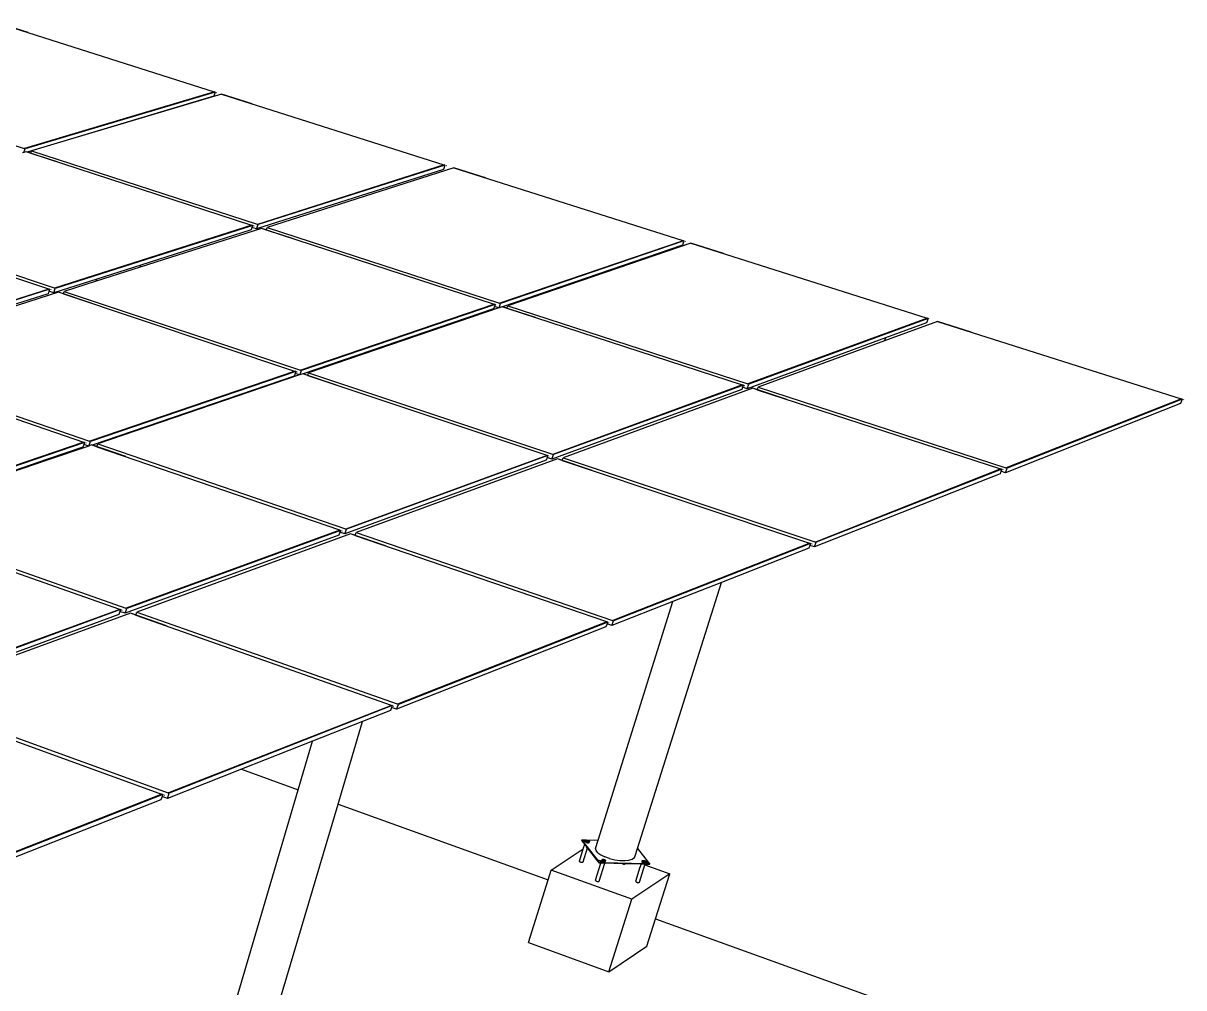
# Model space of a CAD drawing. Header units: inches. Extents: x -1381 to 1917, y -1058 to 799.
# Drawn here: x 1531.6 to 1916.7, y 243.8 to 563.9 of the extents above; entities that cross this region are included whole.
import ezdxf

# ---------------------------------------------------------------- set-up
doc = ezdxf.new("R2010")
doc.units = ezdxf.units.IN
doc.header["$MEASUREMENT"] = 0

msp = doc.modelspace()

# ---------------------------------------------------------------- linework, layer by layer
for p, q in [((1523.31, 563.88), (1594.94, 541.13)), ((1533.19, 560.74), (1523.31, 563.88)), ((1459.28, 545.93), (1531.86, 522.32)), ((1595.04, 541.1), (1531.97, 522.29)), ((1595.27, 541.03), (1532.19, 522.22)), ((1594.79, 539.62), (1532.89, 521.13)), ((1597.44, 540.34), (1534.39, 521.5)), ((1595.27, 541.03), (1594.79, 539.62)), ((1594.96, 541.12), (1595.04, 541.1)), ((1595.04, 541.1), (1595.21, 541.04)), ((1595.21, 541.04), (1595.27, 541.03)), ((1595.27, 541.03), (1595.37, 540.99)), ((1595.62, 540.92), (1595.7, 540.89)), ((1597.44, 540.34), (1671.2, 516.91)), ((1607.6, 537.11), (1597.44, 540.34)), ((1531.79, 521), (1531.4, 520.88)), ((1531.79, 521), (1532.19, 522.22)), ((1532.57, 521.23), (1531.79, 521)), ((1531.97, 522.29), (1531.86, 522.32)), ((1532.19, 522.22), (1531.97, 522.29)), ((1532.89, 521.13), (1532.57, 521.23)), ((1542.88, 517.88), (1532.57, 521.23)), ((1534.13, 520.72), (1532.89, 521.13)), ((1534.13, 520.72), (1534.39, 521.5)), ((1534.13, 520.72), (1607.39, 496.88)), ((1534.39, 521.5), (1609.2, 497.17)), ((1671.31, 516.88), (1609.31, 497.13)), ((1671.54, 516.81), (1609.54, 497.06)), ((1671.54, 516.81), (1671.04, 515.39)), ((1671.23, 516.91), (1671.31, 516.88)), ((1671.31, 516.88), (1671.49, 516.82)), ((1671.49, 516.82), (1671.54, 516.81)), ((1671.54, 516.81), (1671.65, 516.77)), ((1671.91, 516.69), (1671.99, 516.66)), ((1671.04, 515.39), (1609.05, 495.6)), ((1674.45, 515.88), (1612.49, 496.1)), ((1674.45, 515.88), (1750.48, 491.74)), ((1684.93, 512.56), (1674.45, 515.88)), ((1466.02, 501.35), (1541.89, 476.03)), ((1465.75, 500.52), (1539.99, 475.73)), ((1607.5, 496.85), (1542, 475.99)), ((1607.73, 496.77), (1542.23, 475.91)), ((1607.41, 496.87), (1607.5, 496.85)), ((1607.5, 496.85), (1607.68, 496.79)), ((1607.73, 496.77), (1607.5, 496.1)), ((1607.68, 496.79), (1607.73, 496.77)), ((1607.73, 496.77), (1607.84, 496.74)), ((1609.05, 495.6), (1609.54, 497.06)), ((1609.31, 497.13), (1609.2, 497.17)), ((1609.54, 497.06), (1609.31, 497.13)), ((1610.68, 495.81), (1570.45, 482.97)), ((1607.23, 495.32), (1570.63, 483.64)), ((1607.5, 496.1), (1607.23, 495.32)), ((1609.05, 495.6), (1607.5, 496.1)), ((1608.1, 496.65), (1608.19, 496.62)), ((1612.22, 495.31), (1610.68, 495.81)), ((1621.31, 492.35), (1610.68, 495.81)), ((1612.22, 495.31), (1612.49, 496.1)), ((1612.22, 495.31), (1687.86, 470.7)), ((1612.49, 496.1), (1689.66, 471)), ((1750.59, 491.71), (1689.77, 470.96)), ((1750.83, 491.63), (1690.01, 470.88)), ((1750.31, 490.19), (1690.62, 469.8)), ((1753.13, 490.9), (1692.35, 470.12)), ((1750.83, 491.63), (1750.31, 490.19)), ((1750.51, 491.73), (1750.59, 491.71)), ((1750.59, 491.71), (1750.83, 491.63)), ((1750.83, 491.63), (1750.94, 491.6)), ((1751.21, 491.51), (1751.29, 491.48)), ((1753.13, 490.9), (1831.51, 466.01)), ((1763.93, 487.47), (1753.13, 490.9)), ((1570.45, 482.97), (1555.85, 478.31)), ((1570.63, 483.64), (1556.03, 478.98)), ((1570.45, 482.97), (1570.63, 483.64)), ((1556.03, 478.98), (1541.74, 474.42)), ((1555.85, 478.31), (1545.23, 474.91)), ((1555.85, 478.31), (1556.03, 478.98)), ((1539.84, 474.12), (1470.54, 452.02)), ((1540.1, 475.69), (1470.8, 453.63)), ((1540.34, 475.61), (1471.04, 453.55)), ((1543.33, 474.61), (1474.07, 452.51)), ((1540.12, 474.96), (1539.84, 474.12)), ((1540.01, 475.72), (1540.1, 475.69)), ((1540.1, 475.69), (1540.28, 475.63)), ((1540.34, 475.61), (1540.12, 474.96)), ((1541.74, 474.42), (1540.12, 474.96)), ((1540.28, 475.63), (1540.34, 475.61)), ((1540.34, 475.61), (1540.45, 475.57)), ((1540.71, 475.49), (1540.8, 475.46)), ((1541.74, 474.42), (1542.23, 475.91)), ((1542, 475.99), (1541.89, 476.03)), ((1542.23, 475.91), (1542, 475.99)), ((1544.94, 474.07), (1543.33, 474.61)), ((1554.12, 471.01), (1543.33, 474.61)), ((1544.94, 474.07), (1545.23, 474.91)), ((1544.94, 474.07), (1621.66, 448.45)), ((1545.23, 474.91), (1623.55, 448.77)), ((1687.97, 470.66), (1623.66, 448.73)), ((1688.21, 470.58), (1623.91, 448.65)), ((1687.97, 469.91), (1687.69, 469.11)), ((1687.88, 470.69), (1687.97, 470.66)), ((1687.97, 470.66), (1688.16, 470.6)), ((1688.21, 470.58), (1687.97, 469.91)), ((1689.42, 469.43), (1687.97, 469.91)), ((1688.16, 470.6), (1688.21, 470.58)), ((1688.21, 470.58), (1688.33, 470.54)), ((1688.59, 470.46), (1688.68, 470.43)), ((1689.51, 469.46), (1690.01, 470.88)), ((1690.55, 469.82), (1689.51, 469.46)), ((1689.77, 470.96), (1689.66, 471)), ((1690.01, 470.88), (1689.77, 470.96)), ((1690.62, 469.8), (1690.55, 469.82)), ((1701.52, 466.25), (1690.55, 469.82)), ((1692.07, 469.33), (1692.35, 470.12)), ((1692.35, 470.12), (1771.97, 444.23)), ((1687.69, 469.11), (1624.47, 447.51)), ((1689.42, 469.43), (1626.28, 447.86)), ((1689.51, 469.46), (1689.42, 469.43)), ((1692.07, 469.33), (1690.62, 469.8)), ((1692.07, 469.33), (1770.18, 443.91)), ((1831.62, 465.97), (1772.08, 444.19)), ((1831.54, 466), (1831.62, 465.97)), ((1831.62, 465.97), (1831.87, 465.9)), ((1831.87, 465.9), (1772.33, 444.11)), ((1834.96, 464.92), (1817.37, 458.46)), ((1831.32, 464.44), (1817.68, 459.44)), ((1831.87, 465.9), (1831.32, 464.44)), ((1831.87, 465.9), (1831.99, 465.86)), ((1832.26, 465.77), (1832.35, 465.75)), ((1834.96, 464.92), (1915.81, 439.24)), ((1846.1, 461.38), (1834.96, 464.92)), ((1817.68, 459.44), (1771.78, 442.62)), ((1817.37, 458.46), (1775.47, 443.09)), ((1817.68, 459.44), (1817.37, 458.46)), ((1473.78, 451.6), (1551.58, 424.9)), ((1474.07, 452.51), (1553.56, 425.24)), ((1621.78, 448.41), (1553.68, 425.2)), ((1622.02, 448.33), (1553.92, 425.12)), ((1621.5, 446.82), (1554.43, 423.92)), ((1623.31, 447.17), (1556.34, 424.29)), ((1621.79, 447.67), (1621.5, 446.82)), ((1621.69, 448.44), (1621.78, 448.41)), ((1621.78, 448.41), (1621.96, 448.35)), ((1622.02, 448.33), (1621.79, 447.67)), ((1623.31, 447.17), (1621.79, 447.67)), ((1621.96, 448.35), (1622.02, 448.33)), ((1622.02, 448.33), (1622.14, 448.29)), ((1622.41, 448.2), (1622.5, 448.17)), ((1623.4, 447.2), (1623.31, 447.17)), ((1623.4, 447.2), (1623.91, 448.65)), ((1624.4, 447.54), (1623.4, 447.2)), ((1623.66, 448.73), (1623.55, 448.77)), ((1623.91, 448.65), (1623.66, 448.73)), ((1624.47, 447.51), (1624.4, 447.54)), ((1635.53, 443.82), (1624.4, 447.54)), ((1625.99, 447.01), (1624.47, 447.51)), ((1625.99, 447.01), (1626.28, 447.86)), ((1625.99, 447.01), (1705.29, 420.52)), ((1626.28, 447.86), (1707.16, 420.86)), ((1770.29, 443.87), (1707.28, 420.82)), ((1770.54, 443.79), (1707.53, 420.74)), ((1770.29, 443.11), (1769.99, 442.3)), ((1770.2, 443.9), (1770.29, 443.87)), ((1770.29, 443.87), (1770.48, 443.81)), ((1770.54, 443.79), (1770.29, 443.11)), ((1771.78, 442.62), (1770.29, 443.11)), ((1770.48, 443.81), (1770.54, 443.79)), ((1770.54, 443.79), (1770.66, 443.75)), ((1770.94, 443.66), (1771.03, 443.63)), ((1771.78, 442.62), (1772.33, 444.11)), ((1772.08, 444.19), (1771.97, 444.23)), ((1772.33, 444.11), (1772.08, 444.19)), ((1775.17, 442.28), (1775.47, 443.09)), ((1775.47, 443.09), (1857.67, 416.35)), ((1769.99, 442.3), (1706.98, 419.21)), ((1773.68, 442.77), (1710.72, 419.67)), ((1775.17, 442.28), (1773.68, 442.77)), ((1785, 439.08), (1773.68, 442.77)), ((1775.17, 442.28), (1855.9, 416.01)), ((1915.93, 439.2), (1857.79, 416.31)), ((1916.18, 439.12), (1858.05, 416.23)), ((1916.18, 439.12), (1915.61, 437.65)), ((1915.84, 439.23), (1915.93, 439.2)), ((1915.93, 439.2), (1916.18, 439.12)), ((1916.18, 439.12), (1916.3, 439.09)), ((1916.59, 439), (1916.68, 438.97)), ((1915.61, 437.65), (1857.47, 414.72)), ((1551.7, 424.86), (1479.45, 400.25)), ((1551.94, 424.77), (1479.71, 400.16)), ((1553.33, 423.59), (1539.59, 418.9)), ((1551.73, 424.14), (1551.42, 423.22)), ((1551.61, 424.89), (1551.7, 424.86)), ((1551.7, 424.86), (1551.89, 424.79)), ((1551.94, 424.77), (1551.73, 424.14)), ((1553.33, 423.59), (1551.73, 424.14)), ((1551.89, 424.79), (1551.94, 424.77)), ((1551.94, 424.77), (1552.06, 424.73)), ((1552.34, 424.64), (1552.43, 424.61)), ((1553.42, 423.62), (1553.33, 423.59)), ((1553.42, 423.62), (1553.92, 425.12)), ((1554.36, 423.94), (1553.42, 423.62)), ((1553.68, 425.2), (1553.56, 425.24)), ((1553.92, 425.12), (1553.68, 425.2)), ((1565.66, 420.06), (1554.36, 423.95)), ((1554.43, 423.92), (1554.36, 423.94)), ((1556.02, 423.37), (1554.43, 423.92)), ((1556.02, 423.37), (1556.34, 424.29)), ((1556.34, 424.29), (1638.49, 396.11)), ((1551.42, 423.22), (1539.68, 419.22)), ((1556.02, 423.37), (1636.52, 395.74)), ((1705.41, 420.48), (1638.61, 396.06)), ((1705.66, 420.4), (1638.87, 395.98)), ((1705.31, 420.51), (1705.41, 420.48)), ((1705.41, 420.48), (1705.6, 420.42)), ((1705.66, 420.4), (1705.42, 419.73)), ((1705.6, 420.42), (1705.66, 420.4)), ((1705.66, 420.4), (1705.78, 420.36)), ((1706.06, 420.26), (1706.15, 420.23)), ((1706.98, 419.21), (1707.53, 420.74)), ((1707.28, 420.82), (1707.16, 420.86)), ((1707.53, 420.74), (1707.28, 420.82)), ((1539.68, 419.22), (1480.15, 398.9)), ((1539.59, 418.9), (1482.15, 399.29)), ((1539.59, 418.9), (1539.68, 419.22)), ((1705.11, 418.87), (1638.32, 394.41)), ((1708.85, 419.33), (1642.11, 394.86)), ((1705.42, 419.73), (1705.11, 418.87)), ((1706.98, 419.21), (1705.42, 419.73)), ((1710.41, 418.81), (1708.85, 419.33)), ((1720.36, 415.49), (1708.85, 419.33)), ((1710.41, 418.81), (1710.72, 419.67)), ((1710.41, 418.81), (1792.45, 391.41)), ((1710.72, 419.67), (1794.31, 391.78)), ((1856.02, 415.97), (1794.43, 391.73)), ((1855.92, 416), (1856.02, 415.97)), ((1856.02, 415.97), (1856.21, 415.91)), ((1856.21, 415.91), (1856.27, 415.89)), ((1857.47, 414.72), (1858.05, 416.23)), ((1857.79, 416.31), (1857.67, 416.35)), ((1858.05, 416.23), (1857.79, 416.31)), ((1855.7, 414.38), (1794.11, 390.1)), ((1856.27, 415.89), (1794.69, 391.65)), ((1856.01, 415.2), (1855.7, 414.38)), ((1856.27, 415.89), (1856.01, 415.2)), ((1857.47, 414.72), (1856.01, 415.2)), ((1856.27, 415.89), (1856.4, 415.85)), ((1856.68, 415.76), (1856.78, 415.73)), ((1481.83, 398.31), (1563.53, 369.43)), ((1482.15, 399.29), (1565.59, 369.82)), ((1636.35, 394.04), (1565.43, 368.08)), ((1636.64, 395.7), (1565.72, 369.78)), ((1636.9, 395.61), (1565.98, 369.69)), ((1640.14, 394.5), (1569.27, 368.52)), ((1636.68, 394.97), (1636.35, 394.04)), ((1636.55, 395.73), (1636.64, 395.7)), ((1636.64, 395.7), (1636.84, 395.63)), ((1636.9, 395.61), (1636.68, 394.97)), ((1638.32, 394.41), (1636.68, 394.97)), ((1636.84, 395.63), (1636.9, 395.61)), ((1636.9, 395.61), (1637.02, 395.57)), ((1637.31, 395.47), (1637.4, 395.44)), ((1638.32, 394.41), (1638.87, 395.98)), ((1638.61, 396.06), (1638.49, 396.11)), ((1638.87, 395.98), (1638.61, 396.06)), ((1641.78, 393.94), (1640.14, 394.5)), ((1651.84, 390.48), (1640.15, 394.5)), ((1641.78, 393.94), (1642.11, 394.86)), ((1641.78, 393.94), (1725.15, 365.32)), ((1642.11, 394.86), (1727.1, 365.71)), ((1792.57, 391.37), (1727.23, 365.66)), ((1792.83, 391.29), (1727.49, 365.57)), ((1792.25, 389.74), (1763.3, 378.33)), ((1792.58, 390.61), (1792.25, 389.74)), ((1792.48, 391.4), (1792.57, 391.37)), ((1792.57, 391.37), (1792.77, 391.31)), ((1792.83, 391.29), (1792.58, 390.61)), ((1794.11, 390.1), (1792.58, 390.61)), ((1792.77, 391.31), (1792.83, 391.29)), ((1792.83, 391.29), (1792.96, 391.24)), ((1793.25, 391.15), (1793.34, 391.12)), ((1794.11, 390.1), (1794.69, 391.65)), ((1794.43, 391.73), (1794.31, 391.78)), ((1794.69, 391.65), (1794.43, 391.73)), ((1735.42, 290), (1763.3, 378.33)), ((1763.3, 378.33), (1747.15, 371.96)), ((1565.43, 368.08), (1565.98, 369.69)), ((1565.72, 369.78), (1565.59, 369.82)), ((1565.98, 369.69), (1565.72, 369.78)), ((1722.36, 292.78), (1747.15, 371.96)), ((1747.15, 371.96), (1726.91, 363.99)), ((1563.36, 367.69), (1487.91, 340.08)), ((1563.65, 369.39), (1488.2, 341.83)), ((1563.91, 369.3), (1488.46, 341.73)), ((1567.21, 368.13), (1491.81, 340.51)), ((1563.7, 368.69), (1563.36, 367.69)), ((1563.56, 369.42), (1563.65, 369.39)), ((1563.65, 369.39), (1563.85, 369.32)), ((1563.91, 369.3), (1563.7, 368.69)), ((1565.43, 368.08), (1563.7, 368.69)), ((1563.85, 369.32), (1563.91, 369.3)), ((1563.91, 369.3), (1564.04, 369.25)), ((1564.33, 369.15), (1564.42, 369.12)), ((1568.93, 367.52), (1567.21, 368.13)), ((1579.09, 363.93), (1567.21, 368.13)), ((1568.93, 367.52), (1569.27, 368.52)), ((1568.93, 367.52), (1653.63, 337.59)), ((1569.27, 368.52), (1655.68, 338.01)), ((1724.95, 363.6), (1655.5, 336.24)), ((1725.27, 365.28), (1655.81, 337.96)), ((1725.54, 365.19), (1656.08, 337.87)), ((1725.3, 364.54), (1724.95, 363.6)), ((1725.18, 365.31), (1725.27, 365.28)), ((1725.27, 365.28), (1725.47, 365.21)), ((1725.54, 365.19), (1725.3, 364.54)), ((1726.91, 363.99), (1725.3, 364.54)), ((1725.47, 365.21), (1725.54, 365.19)), ((1725.54, 365.19), (1725.66, 365.14)), ((1725.96, 365.04), (1726.06, 365.01)), ((1726.91, 363.99), (1727.49, 365.57)), ((1727.23, 365.66), (1727.1, 365.71)), ((1727.49, 365.57), (1727.23, 365.66)), ((1491.45, 339.43), (1577.48, 308.07)), ((1491.81, 340.51), (1579.65, 308.52)), ((1653.76, 337.55), (1579.78, 308.47)), ((1654.03, 337.45), (1580.05, 308.37)), ((1653.44, 335.82), (1644.21, 332.18)), ((1653.8, 336.83), (1653.44, 335.82)), ((1653.66, 337.58), (1653.76, 337.55)), ((1653.76, 337.55), (1653.96, 337.47)), ((1654.03, 337.45), (1653.8, 336.83)), ((1655.5, 336.24), (1653.8, 336.83)), ((1653.96, 337.47), (1654.03, 337.45)), ((1654.03, 337.45), (1654.15, 337.41)), ((1654.46, 337.3), (1654.55, 337.27)), ((1655.5, 336.24), (1656.08, 337.87)), ((1655.81, 337.96), (1655.68, 338.01)), ((1656.08, 337.87), (1655.81, 337.96)), ((1644.21, 332.18), (1627.55, 325.63)), ((1636.07, 304.79), (1644.21, 332.18)), ((1627.55, 325.63), (1604.01, 316.36)), ((1622.83, 309.57), (1627.55, 325.63)), ((1604.01, 316.36), (1579.47, 306.69)), ((1604.01, 316.36), (1622.83, 309.57)), ((1579.47, 306.69), (1580.05, 308.37)), ((1579.78, 308.47), (1579.65, 308.52)), ((1580.05, 308.37), (1579.78, 308.47)), ((1592.69, 207.09), (1622.83, 309.57)), ((1577.61, 308.03), (1498.67, 277.01)), ((1577.89, 307.92), (1498.95, 276.9)), ((1577.31, 306.25), (1511.41, 280.31)), ((1577.69, 307.34), (1577.31, 306.25)), ((1577.51, 308.06), (1577.61, 308.03)), ((1577.61, 308.03), (1577.82, 307.95)), ((1577.89, 307.92), (1577.69, 307.34)), ((1579.47, 306.69), (1577.69, 307.34)), ((1577.82, 307.95), (1577.89, 307.92)), ((1577.89, 307.92), (1578.02, 307.88)), ((1578.33, 307.77), (1578.43, 307.73)), ((1606.23, 204.22), (1636.07, 304.79)), ((1636.07, 304.79), (1705.73, 279.64)), ((1716.9, 292.78), (1716.95, 292.94)), ((1717.42, 292.12), (1716.9, 292.78)), ((1717.47, 292.28), (1716.95, 292.94)), ((1716.95, 292.94), (1718.41, 292.9)), ((1716.95, 292.94), (1718.31, 292.46)), ((1718.19, 292.38), (1718.29, 292.7)), ((1718.29, 292.7), (1718.34, 292.75)), ((1718.29, 292.64), (1718.29, 292.7)), ((1718.34, 292.75), (1718.43, 292.79)), ((1718.46, 292.79), (1718.41, 292.9)), ((1718.41, 292.9), (1722.36, 292.78)), ((1718.43, 292.79), (1718.46, 292.79)), ((1718.46, 292.79), (1718.54, 292.81)), ((1718.54, 292.81), (1718.68, 292.81)), ((1718.68, 292.81), (1718.83, 292.8)), ((1718.83, 292.8), (1718.99, 292.77)), ((1718.99, 292.77), (1719.13, 292.73)), ((1719.13, 292.73), (1719.26, 292.67)), ((1719.26, 292.67), (1719.37, 292.61)), ((1721.52, 290.09), (1722.36, 292.78)), ((1706.73, 282.84), (1717.41, 289.92)), ((1716.15, 285.88), (1717.41, 289.92)), ((1717.36, 285.58), (1718.83, 290.31)), ((1717.41, 289.92), (1717.91, 291.5)), ((1717.42, 292.12), (1717.47, 292.28)), ((1717.91, 291.5), (1717.42, 292.12)), ((1717.47, 292.28), (1717.83, 292.29)), ((1722.33, 286.06), (1717.47, 292.28)), ((1717.83, 292.29), (1718.13, 292.35)), ((1718.58, 290.64), (1717.91, 291.5)), ((1718.13, 292.35), (1718.19, 292.38)), ((1718.17, 292.37), (1718.16, 292.31)), ((1718.16, 292.31), (1718.19, 292.24)), ((1718.22, 292.42), (1718.17, 292.37)), ((1718.18, 292.36), (1718.17, 292.3)), ((1718.17, 292.3), (1718.2, 292.23)), ((1718.19, 292.38), (1718.18, 292.36)), ((1718.18, 292.3), (1718.19, 292.36)), ((1718.21, 292.24), (1718.18, 292.3)), ((1718.23, 292.41), (1718.19, 292.38)), ((1718.19, 292.36), (1718.19, 292.38)), ((1718.19, 292.36), (1718.21, 292.38)), ((1718.19, 292.38), (1718.19, 292.38)), ((1718.19, 292.38), (1718.21, 292.38)), ((1718.19, 292.38), (1718.19, 292.38)), ((1718.19, 292.38), (1718.19, 292.38)), ((1718.2, 292.23), (1718.27, 292.16)), ((1718.21, 292.38), (1718.35, 292.44)), ((1718.21, 292.38), (1718.24, 292.41)), ((1718.29, 292.17), (1718.21, 292.24)), ((1718.31, 292.46), (1718.22, 292.42)), ((1718.31, 292.45), (1718.23, 292.41)), ((1718.24, 292.41), (1718.32, 292.45)), ((1718.27, 292.16), (1718.38, 292.1)), ((1718.32, 292.57), (1718.29, 292.64)), ((1718.39, 292.11), (1718.29, 292.17)), ((1718.42, 292.48), (1718.31, 292.46)), ((1718.31, 292.46), (1718.33, 292.45)), ((1718.31, 292.46), (1718.31, 292.46)), ((1718.32, 292.45), (1718.31, 292.45)), ((1718.39, 292.51), (1718.32, 292.57)), ((1718.32, 292.45), (1718.33, 292.45)), ((1718.33, 292.45), (1718.36, 292.46)), ((1718.33, 292.45), (1718.34, 292.45)), ((1718.35, 292.44), (1718.36, 292.46)), ((1718.36, 292.46), (1718.4, 292.5)), ((1718.36, 292.46), (1718.43, 292.47)), ((1718.38, 292.1), (1718.52, 292.04)), ((1718.4, 292.5), (1718.39, 292.51)), ((1718.52, 292.05), (1718.39, 292.11)), ((1718.45, 292.47), (1718.4, 292.5)), ((1718.43, 292.48), (1718.42, 292.48)), ((1718.45, 292.47), (1718.43, 292.47)), ((1718.49, 292.44), (1718.45, 292.47)), ((1718.47, 290.28), (1718.55, 290.54)), ((1718.47, 290.28), (1718.61, 290.29)), ((1718.62, 292.39), (1718.49, 292.44)), ((1718.67, 292.01), (1718.52, 292.05)), ((1718.52, 292.04), (1718.67, 291.99)), ((1718.55, 290.54), (1718.58, 290.64)), ((1718.55, 290.54), (1718.66, 290.53)), ((1718.66, 290.53), (1718.58, 290.64)), ((1718.61, 290.29), (1718.73, 290.31)), ((1718.77, 292.34), (1718.62, 292.39)), ((1718.81, 290.34), (1718.66, 290.53)), ((1718.82, 291.98), (1718.67, 292.01)), ((1718.67, 291.99), (1718.83, 291.96)), ((1718.73, 290.31), (1718.81, 290.34)), ((1718.93, 292.32), (1718.77, 292.34)), ((1718.92, 292.32), (1718.77, 292.22)), ((1718.86, 292.11), (1718.78, 292.21)), ((1718.78, 292.21), (1718.89, 292.21)), ((1718.83, 290.31), (1718.81, 290.34)), ((1718.82, 291.98), (1718.97, 291.97)), ((1718.83, 291.96), (1718.99, 291.95)), ((1722.28, 285.89), (1718.83, 290.31)), ((1719.08, 292.3), (1718.93, 292.32)), ((1719.11, 291.97), (1718.97, 291.97)), ((1718.99, 291.95), (1718.97, 291.97)), ((1718.98, 291.96), (1719.12, 291.96)), ((1719.05, 292.21), (1719.34, 292.2)), ((1719.21, 292.31), (1719.08, 292.3)), ((1719.23, 291.99), (1719.11, 291.97)), ((1719.12, 291.96), (1719.24, 291.99)), ((1719.21, 292.31), (1719.26, 292.27)), ((1719.22, 292.31), (1719.21, 292.31)), ((1719.33, 292.33), (1719.22, 292.31)), ((1719.29, 292.26), (1719.22, 292.31)), ((1719.22, 292.31), (1719.22, 292.31)), ((1719.28, 292.27), (1719.22, 292.31)), ((1719.31, 292.03), (1719.23, 291.99)), ((1719.24, 291.99), (1719.33, 292.02)), ((1719.26, 292.27), (1719.33, 292.21)), ((1719.35, 292.2), (1719.28, 292.27)), ((1719.35, 292.2), (1719.29, 292.26)), ((1719.31, 292.03), (1719.36, 292.08)), ((1719.41, 292.37), (1719.33, 292.33)), ((1719.33, 292.21), (1719.34, 292.2)), ((1719.33, 292.02), (1719.38, 292.08)), ((1719.34, 292.2), (1719.35, 292.17)), ((1719.34, 292.2), (1719.36, 292.2)), ((1719.36, 292.2), (1719.35, 292.2)), ((1719.36, 292.2), (1719.35, 292.2)), ((1719.35, 292.2), (1719.35, 292.2)), ((1719.36, 292.08), (1719.46, 292.42)), ((1719.36, 292.2), (1719.36, 292.2)), ((1719.36, 292.19), (1719.36, 292.2)), ((1719.37, 292.61), (1719.44, 292.54)), ((1719.39, 292.14), (1719.38, 292.15)), ((1719.38, 292.08), (1719.39, 292.14)), ((1719.46, 292.42), (1719.41, 292.37)), ((1719.44, 292.54), (1719.47, 292.47)), ((1719.47, 292.47), (1719.46, 292.42)), ((1721.68, 289.39), (1721.52, 290.09)), ((1722.28, 288.65), (1721.68, 289.39)), ((1734.68, 287.65), (1735.42, 290)), ((1735.42, 290), (1738.93, 285.57)), ((1716.14, 285.82), (1716.15, 285.88)), ((1716.18, 285.75), (1716.14, 285.82)), ((1716.18, 285.75), (1716.25, 285.68)), ((1716.25, 285.68), (1716.36, 285.61)), ((1716.36, 285.61), (1716.49, 285.56)), ((1716.49, 285.56), (1716.64, 285.51)), ((1716.64, 285.51), (1716.8, 285.48)), ((1716.8, 285.48), (1716.96, 285.47)), ((1716.96, 285.47), (1717.1, 285.47)), ((1717.1, 285.47), (1717.22, 285.49)), ((1717.22, 285.49), (1717.31, 285.53)), ((1717.33, 285.71), (1717.3, 285.75)), ((1717.31, 285.53), (1717.36, 285.58)), ((1717.35, 285.67), (1717.33, 285.71)), ((1721.49, 279.52), (1723.28, 285.21)), ((1722.28, 288.65), (1723.27, 287.93)), ((1722.28, 285.89), (1722.33, 286.06)), ((1722.8, 285.23), (1722.28, 285.89)), ((1722.73, 286.02), (1722.33, 286.06)), ((1722.85, 285.39), (1722.33, 286.06)), ((1722.7, 279.23), (1724.57, 285.17)), ((1723.13, 285.95), (1722.73, 286.02)), ((1722.8, 285.23), (1722.85, 285.39)), ((1723.28, 285.21), (1722.8, 285.23)), ((1722.85, 285.39), (1723.52, 285.83)), ((1724.32, 285.35), (1722.85, 285.39)), ((1723.52, 285.83), (1723.13, 285.95)), ((1723.27, 287.93), (1724.6, 287.27)), ((1724.27, 285.18), (1723.28, 285.21)), ((1723.52, 286.03), (1723.51, 285.96)), ((1723.51, 285.96), (1723.55, 285.9)), ((1723.57, 286.08), (1723.52, 286.03)), ((1723.53, 286.02), (1723.52, 285.96)), ((1723.52, 285.96), (1723.56, 285.89)), ((1723.86, 285.69), (1723.52, 285.83)), ((1723.55, 286.04), (1723.53, 286.02)), ((1723.54, 286.02), (1723.59, 286.07)), ((1723.54, 286.02), (1723.55, 286.04)), ((1723.54, 285.96), (1723.54, 286.02)), ((1723.57, 285.9), (1723.54, 285.96)), ((1723.55, 286.04), (1723.65, 286.36)), ((1723.58, 286.07), (1723.55, 286.04)), ((1723.56, 285.89), (1723.63, 285.82)), ((1723.66, 286.12), (1723.57, 286.08)), ((1723.64, 285.83), (1723.57, 285.9)), ((1723.67, 286.11), (1723.58, 286.07)), ((1723.59, 286.07), (1723.68, 286.11)), ((1723.63, 285.82), (1723.74, 285.75)), ((1723.64, 286.3), (1723.65, 286.36)), ((1723.67, 286.23), (1723.64, 286.3)), ((1723.74, 285.77), (1723.64, 285.83)), ((1723.65, 286.36), (1723.7, 286.41)), ((1723.78, 286.14), (1723.66, 286.12)), ((1723.66, 286.12), (1723.66, 286.12)), ((1723.74, 286.16), (1723.67, 286.23)), ((1723.68, 286.11), (1723.67, 286.11)), ((1723.79, 286.13), (1723.68, 286.11)), ((1723.68, 286.11), (1723.68, 286.11)), ((1723.7, 286.41), (1723.78, 286.45)), ((1723.8, 286.13), (1723.74, 286.16)), ((1723.87, 285.71), (1723.74, 285.77)), ((1723.74, 285.75), (1723.87, 285.69)), ((1723.78, 286.45), (1723.9, 286.47)), ((1723.78, 286.14), (1723.78, 286.14)), ((1723.8, 286.13), (1723.79, 286.13)), ((1723.85, 286.1), (1723.8, 286.13)), ((1723.98, 286.05), (1723.85, 286.1)), ((1724.13, 285.52), (1723.86, 285.69)), ((1724.02, 285.67), (1723.87, 285.71)), ((1723.87, 285.69), (1724.03, 285.65)), ((1723.9, 286.47), (1724.03, 286.47)), ((1724.01, 286.04), (1723.98, 286.05)), ((1724.1, 285.92), (1724.01, 286.04)), ((1724.13, 286), (1724.01, 286.04)), ((1724.02, 285.67), (1724.18, 285.64)), ((1724.03, 286.47), (1724.19, 286.46)), ((1724.03, 285.65), (1724.19, 285.62)), ((1724.28, 285.97), (1724.13, 286)), ((1724.32, 285.35), (1724.13, 285.52)), ((1724.33, 285.62), (1724.18, 285.64)), ((1724.19, 286.46), (1724.34, 286.43)), ((1724.19, 285.62), (1724.34, 285.6)), ((1724.33, 285.62), (1724.22, 285.77)), ((1724.65, 285.86), (1724.25, 285.87)), ((1724.27, 285.18), (1724.32, 285.35)), ((1724.57, 285.17), (1724.27, 285.18)), ((1724.44, 285.96), (1724.28, 285.97)), ((1737.99, 284.94), (1724.32, 285.35)), ((1724.47, 285.63), (1724.33, 285.62)), ((1724.34, 286.43), (1724.49, 286.38)), ((1724.34, 285.61), (1724.48, 285.62)), ((1724.34, 285.6), (1724.49, 285.61)), ((1724.56, 285.96), (1724.44, 285.96)), ((1724.58, 285.65), (1724.47, 285.63)), ((1724.48, 285.62), (1724.6, 285.64)), ((1724.49, 286.38), (1724.62, 286.33)), ((1724.49, 285.61), (1724.61, 285.63)), ((1724.56, 285.96), (1724.62, 285.93)), ((1724.57, 285.96), (1724.56, 285.96)), ((1724.69, 285.98), (1724.57, 285.96)), ((1730.46, 285), (1724.57, 285.17)), ((1724.64, 285.93), (1724.58, 285.96)), ((1724.58, 285.65), (1724.67, 285.69)), ((1726.16, 286.72), (1724.6, 287.27)), ((1724.6, 285.64), (1724.69, 285.68)), ((1724.61, 285.63), (1724.69, 285.67)), ((1724.62, 286.33), (1724.72, 286.27)), ((1724.62, 285.93), (1724.66, 285.89)), ((1724.66, 285.91), (1724.64, 285.93)), ((1724.72, 285.74), (1724.67, 285.69)), ((1724.77, 286.02), (1724.69, 285.98)), ((1724.69, 285.68), (1724.74, 285.73)), ((1724.69, 285.67), (1724.74, 285.72)), ((1724.71, 285.82), (1724.72, 285.8)), ((1724.72, 286.27), (1724.8, 286.2)), ((1724.74, 285.81), (1724.72, 285.85)), ((1724.74, 285.79), (1724.72, 285.85)), ((1724.72, 285.74), (1724.74, 285.81)), ((1724.72, 285.8), (1724.72, 285.74)), ((1724.74, 285.81), (1724.82, 286.07)), ((1724.75, 285.79), (1724.74, 285.81)), ((1724.74, 285.72), (1724.75, 285.79)), ((1724.74, 285.73), (1724.74, 285.79)), ((1724.82, 286.07), (1724.77, 286.02)), ((1724.8, 286.2), (1724.83, 286.13)), ((1724.83, 286.13), (1724.82, 286.07)), ((1726.16, 286.72), (1727.86, 286.31)), ((1727.86, 286.31), (1729.57, 286.08)), ((1729.57, 286.08), (1731.18, 286.04)), ((1730.46, 285), (1730.51, 284.98)), ((1731.34, 284.97), (1730.46, 285)), ((1730.51, 284.98), (1730.66, 284.93)), ((1731.18, 286.04), (1732.59, 286.2)), ((1731.32, 284.96), (1731.34, 284.97)), ((1736.67, 284.81), (1731.34, 284.97)), ((1732.59, 286.2), (1733.68, 286.53)), ((1733.68, 286.53), (1734.4, 287.03)), ((1734.4, 287.03), (1734.68, 287.65)), ((1736.89, 285.66), (1736.88, 285.6)), ((1736.88, 285.6), (1736.91, 285.53)), ((1736.94, 285.72), (1736.89, 285.66)), ((1736.9, 285.6), (1736.91, 285.66)), ((1736.93, 285.53), (1736.9, 285.6)), ((1736.9, 285.54), (1736.97, 285.47)), ((1736.91, 285.66), (1737.01, 286)), ((1736.91, 285.66), (1736.96, 285.71)), ((1737.01, 285.47), (1736.93, 285.53)), ((1737.02, 285.76), (1736.94, 285.72)), ((1736.96, 285.71), (1737.04, 285.75)), ((1736.97, 285.47), (1737.08, 285.41)), ((1737.01, 286), (1737.06, 286.05)), ((1737.01, 285.94), (1737.01, 286)), ((1737.04, 285.87), (1737.01, 285.94)), ((1737.11, 285.4), (1737.01, 285.47)), ((1737.03, 285.76), (1737.02, 285.76)), ((1737.14, 285.78), (1737.03, 285.76)), ((1737.11, 285.8), (1737.04, 285.87)), ((1737.05, 285.75), (1737.04, 285.75)), ((1737.15, 285.77), (1737.05, 285.75)), ((1737.06, 286.05), (1737.15, 286.08)), ((1737.08, 285.41), (1737.22, 285.35)), ((1737.17, 285.77), (1737.11, 285.8)), ((1737.24, 285.35), (1737.11, 285.4)), ((1737.15, 285.78), (1737.14, 285.78)), ((1737.15, 286.08), (1737.26, 286.1)), ((1737.15, 285.77), (1737.17, 285.77)), ((1737.22, 285.74), (1737.17, 285.77)), ((1737.35, 285.68), (1737.22, 285.74)), ((1737.22, 285.35), (1737.37, 285.3)), ((1737.39, 285.3), (1737.24, 285.35)), ((1737.26, 286.1), (1737.4, 286.11)), ((1737.5, 285.64), (1737.35, 285.68)), ((1737.37, 285.3), (1737.53, 285.27)), ((1737.55, 285.27), (1737.39, 285.3)), ((1737.4, 286.11), (1737.55, 286.1)), ((1737.64, 285.61), (1737.49, 285.52)), ((1737.65, 285.61), (1737.5, 285.64)), ((1737.7, 285.26), (1737.5, 285.51)), ((1737.77, 285.5), (1737.5, 285.51)), ((1737.53, 285.27), (1737.69, 285.26)), ((1737.55, 286.1), (1737.71, 286.07)), ((1737.7, 285.26), (1737.55, 285.27)), ((1737.8, 285.6), (1737.65, 285.61)), ((1737.69, 285.26), (1737.7, 285.26)), ((1737.7, 285.26), (1737.83, 285.26)), ((1737.7, 285.25), (1737.85, 285.26)), ((1737.71, 286.07), (1737.85, 286.02)), ((1737.94, 285.6), (1737.8, 285.6)), ((1737.83, 285.26), (1737.94, 285.28)), ((1737.85, 286.02), (1737.99, 285.97)), ((1737.85, 285.26), (1737.97, 285.28)), ((1737.92, 285.27), (1737.9, 285.11)), ((1737.9, 285.11), (1737.99, 284.94)), ((1738.06, 285.49), (1737.91, 285.5)), ((1737.94, 285.28), (1737.92, 285.27)), ((1737.95, 285.6), (1737.94, 285.6)), ((1737.94, 285.59), (1737.98, 285.57)), ((1738.05, 285.4), (1737.94, 285.28)), ((1737.94, 285.28), (1737.95, 285.29)), ((1738.06, 285.62), (1737.95, 285.6)), ((1737.99, 285.58), (1737.95, 285.6)), ((1738, 285.57), (1737.95, 285.6)), ((1738.04, 285.33), (1737.95, 285.29)), ((1737.97, 285.28), (1738.05, 285.32)), ((1737.98, 285.57), (1738.06, 285.5)), ((1737.99, 285.97), (1738.09, 285.9)), ((1738.06, 285.51), (1737.99, 285.58)), ((1738.08, 285.5), (1738, 285.57)), ((1738.08, 285.37), (1738.04, 285.33)), ((1738.09, 285.42), (1738.05, 285.4)), ((1738.08, 285.39), (1738.05, 285.4)), ((1738.05, 285.32), (1738.1, 285.37)), ((1738.14, 285.66), (1738.06, 285.62)), ((1738.09, 285.44), (1738.06, 285.51)), ((1738.06, 285.5), (1738.06, 285.49)), ((1738.06, 285.49), (1738.09, 285.43)), ((1738.08, 285.5), (1738.08, 285.5)), ((1738.08, 285.49), (1738.08, 285.5)), ((1738.11, 285.43), (1738.08, 285.49)), ((1738.08, 285.37), (1738.09, 285.42)), ((1738.08, 285.37), (1738.09, 285.4)), ((1738.09, 285.39), (1738.08, 285.39)), ((1738.08, 285.37), (1738.09, 285.38)), ((1738.09, 285.9), (1738.16, 285.84)), ((1738.09, 285.42), (1738.09, 285.44)), ((1738.09, 285.43), (1738.09, 285.42)), ((1738.09, 285.4), (1738.1, 285.42)), ((1738.09, 285.4), (1738.09, 285.42)), ((1738.1, 285.42), (1738.09, 285.42)), ((1738.09, 285.42), (1738.09, 285.42)), ((1738.09, 285.38), (1738.09, 285.4)), ((1738.1, 285.38), (1738.09, 285.39)), ((1738.1, 285.42), (1738.19, 285.71)), ((1738.27, 285.5), (1738.1, 285.42)), ((1738.1, 285.38), (1738.11, 285.43)), ((1738.1, 285.37), (1738.1, 285.38)), ((1739.46, 284.9), (1738.1, 285.38)), ((1738.19, 285.71), (1738.14, 285.66)), ((1738.16, 285.84), (1738.2, 285.77)), ((1738.2, 285.77), (1738.19, 285.71)), ((1738.57, 285.55), (1738.27, 285.5)), ((1738.93, 285.57), (1738.57, 285.55)), ((1738.93, 285.57), (1739.46, 284.9)), ((1705.73, 279.64), (1706.73, 282.84)), ((1733.51, 273.2), (1706.73, 282.84)), ((1730.66, 284.93), (1730.82, 284.9)), ((1730.82, 284.9), (1730.98, 284.89)), ((1730.98, 284.89), (1731.12, 284.9)), ((1731.12, 284.9), (1731.24, 284.92)), ((1731.24, 284.92), (1731.32, 284.96)), ((1746.14, 281.67), (1733.51, 273.2)), ((1734.82, 279.18), (1736.34, 284)), ((1736.03, 278.88), (1737.85, 284.64)), ((1736.39, 284.05), (1736.34, 284)), ((1736.34, 284), (1736.34, 283.94)), ((1736.34, 283.94), (1736.37, 283.87)), ((1736.37, 283.87), (1736.43, 284.07)), ((1736.43, 284.07), (1736.39, 284.05)), ((1736.43, 284.07), (1736.67, 284.81)), ((1737.9, 284.78), (1736.67, 284.81)), ((1737.85, 284.64), (1737.9, 284.78)), ((1737.85, 284.64), (1746.14, 281.67)), ((1737.94, 284.78), (1737.9, 284.78)), ((1737.94, 284.78), (1737.99, 284.94)), ((1739.4, 284.73), (1737.94, 284.78)), ((1739.46, 284.9), (1737.99, 284.94)), ((1739.4, 284.73), (1739.46, 284.9)), ((1741.39, 266.77), (1746.14, 281.67)), ((1699.28, 258.88), (1705.73, 279.64)), ((1721.49, 279.52), (1721.48, 279.46)), ((1721.52, 279.39), (1721.48, 279.46)), ((1721.51, 279.54), (1721.49, 279.52)), ((1721.52, 279.39), (1721.59, 279.32)), ((1721.59, 279.32), (1721.7, 279.26)), ((1721.7, 279.26), (1721.83, 279.2)), ((1721.83, 279.2), (1721.99, 279.15)), ((1721.99, 279.15), (1722.15, 279.12)), ((1722.15, 279.12), (1722.3, 279.11)), ((1722.3, 279.11), (1722.45, 279.11)), ((1722.45, 279.11), (1722.57, 279.14)), ((1722.57, 279.14), (1722.65, 279.17)), ((1722.65, 279.17), (1722.7, 279.23)), ((1734.82, 279.18), (1734.81, 279.11)), ((1734.81, 279.11), (1734.84, 279.05)), ((1734.87, 279.23), (1734.82, 279.18)), ((1734.84, 279.05), (1734.92, 278.98)), ((1734.91, 279.25), (1734.87, 279.23)), ((1734.92, 278.98), (1735.03, 278.91)), ((1735.03, 278.91), (1735.16, 278.85)), ((1735.16, 278.85), (1735.32, 278.81)), ((1735.32, 278.81), (1735.48, 278.78)), ((1735.48, 278.78), (1735.63, 278.76)), ((1735.63, 278.76), (1735.78, 278.77)), ((1735.78, 278.77), (1735.9, 278.79)), ((1735.9, 278.79), (1735.98, 278.83)), ((1735.98, 278.83), (1736.01, 278.85)), ((1736.01, 278.85), (1736.03, 278.88)), ((1725.91, 249.15), (1733.51, 273.2)), ((1738.51, 257.7), (1741.39, 266.77)), ((1741.39, 266.77), (1886.2, 214.5)), ((1699.28, 258.88), (1725.91, 249.15)), ((1725.91, 249.15), (1738.51, 257.7))]:
    msp.add_line(p, q)

doc.saveas('drawing.dxf')
